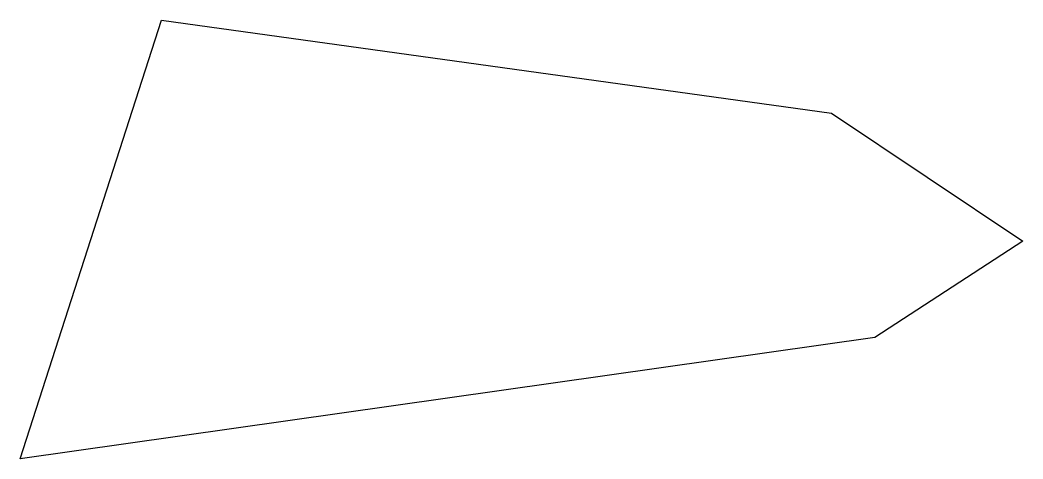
# Model space of a CAD drawing. Header units: millimetres. Extents: x 3470 to 6720, y 1053 to 2474.
import ezdxf

# ---------------------------------------------------------------- set-up
doc = ezdxf.new("R2010")
doc.units = ezdxf.units.MM
doc.layers.get('0').update_dxf_attribs({"true_color": 0xffffff})

msp = doc.modelspace()

# ---------------------------------------------------------------- linework, layer by layer
msp.add_lwpolyline([(6100.2, 2172.7), (6720.1, 1758.3), (6240.4, 1446.1), (3470.1, 1053.1), (3928.2, 2474.2), (6100.2, 2172.7)])

doc.saveas('drawing.dxf')
